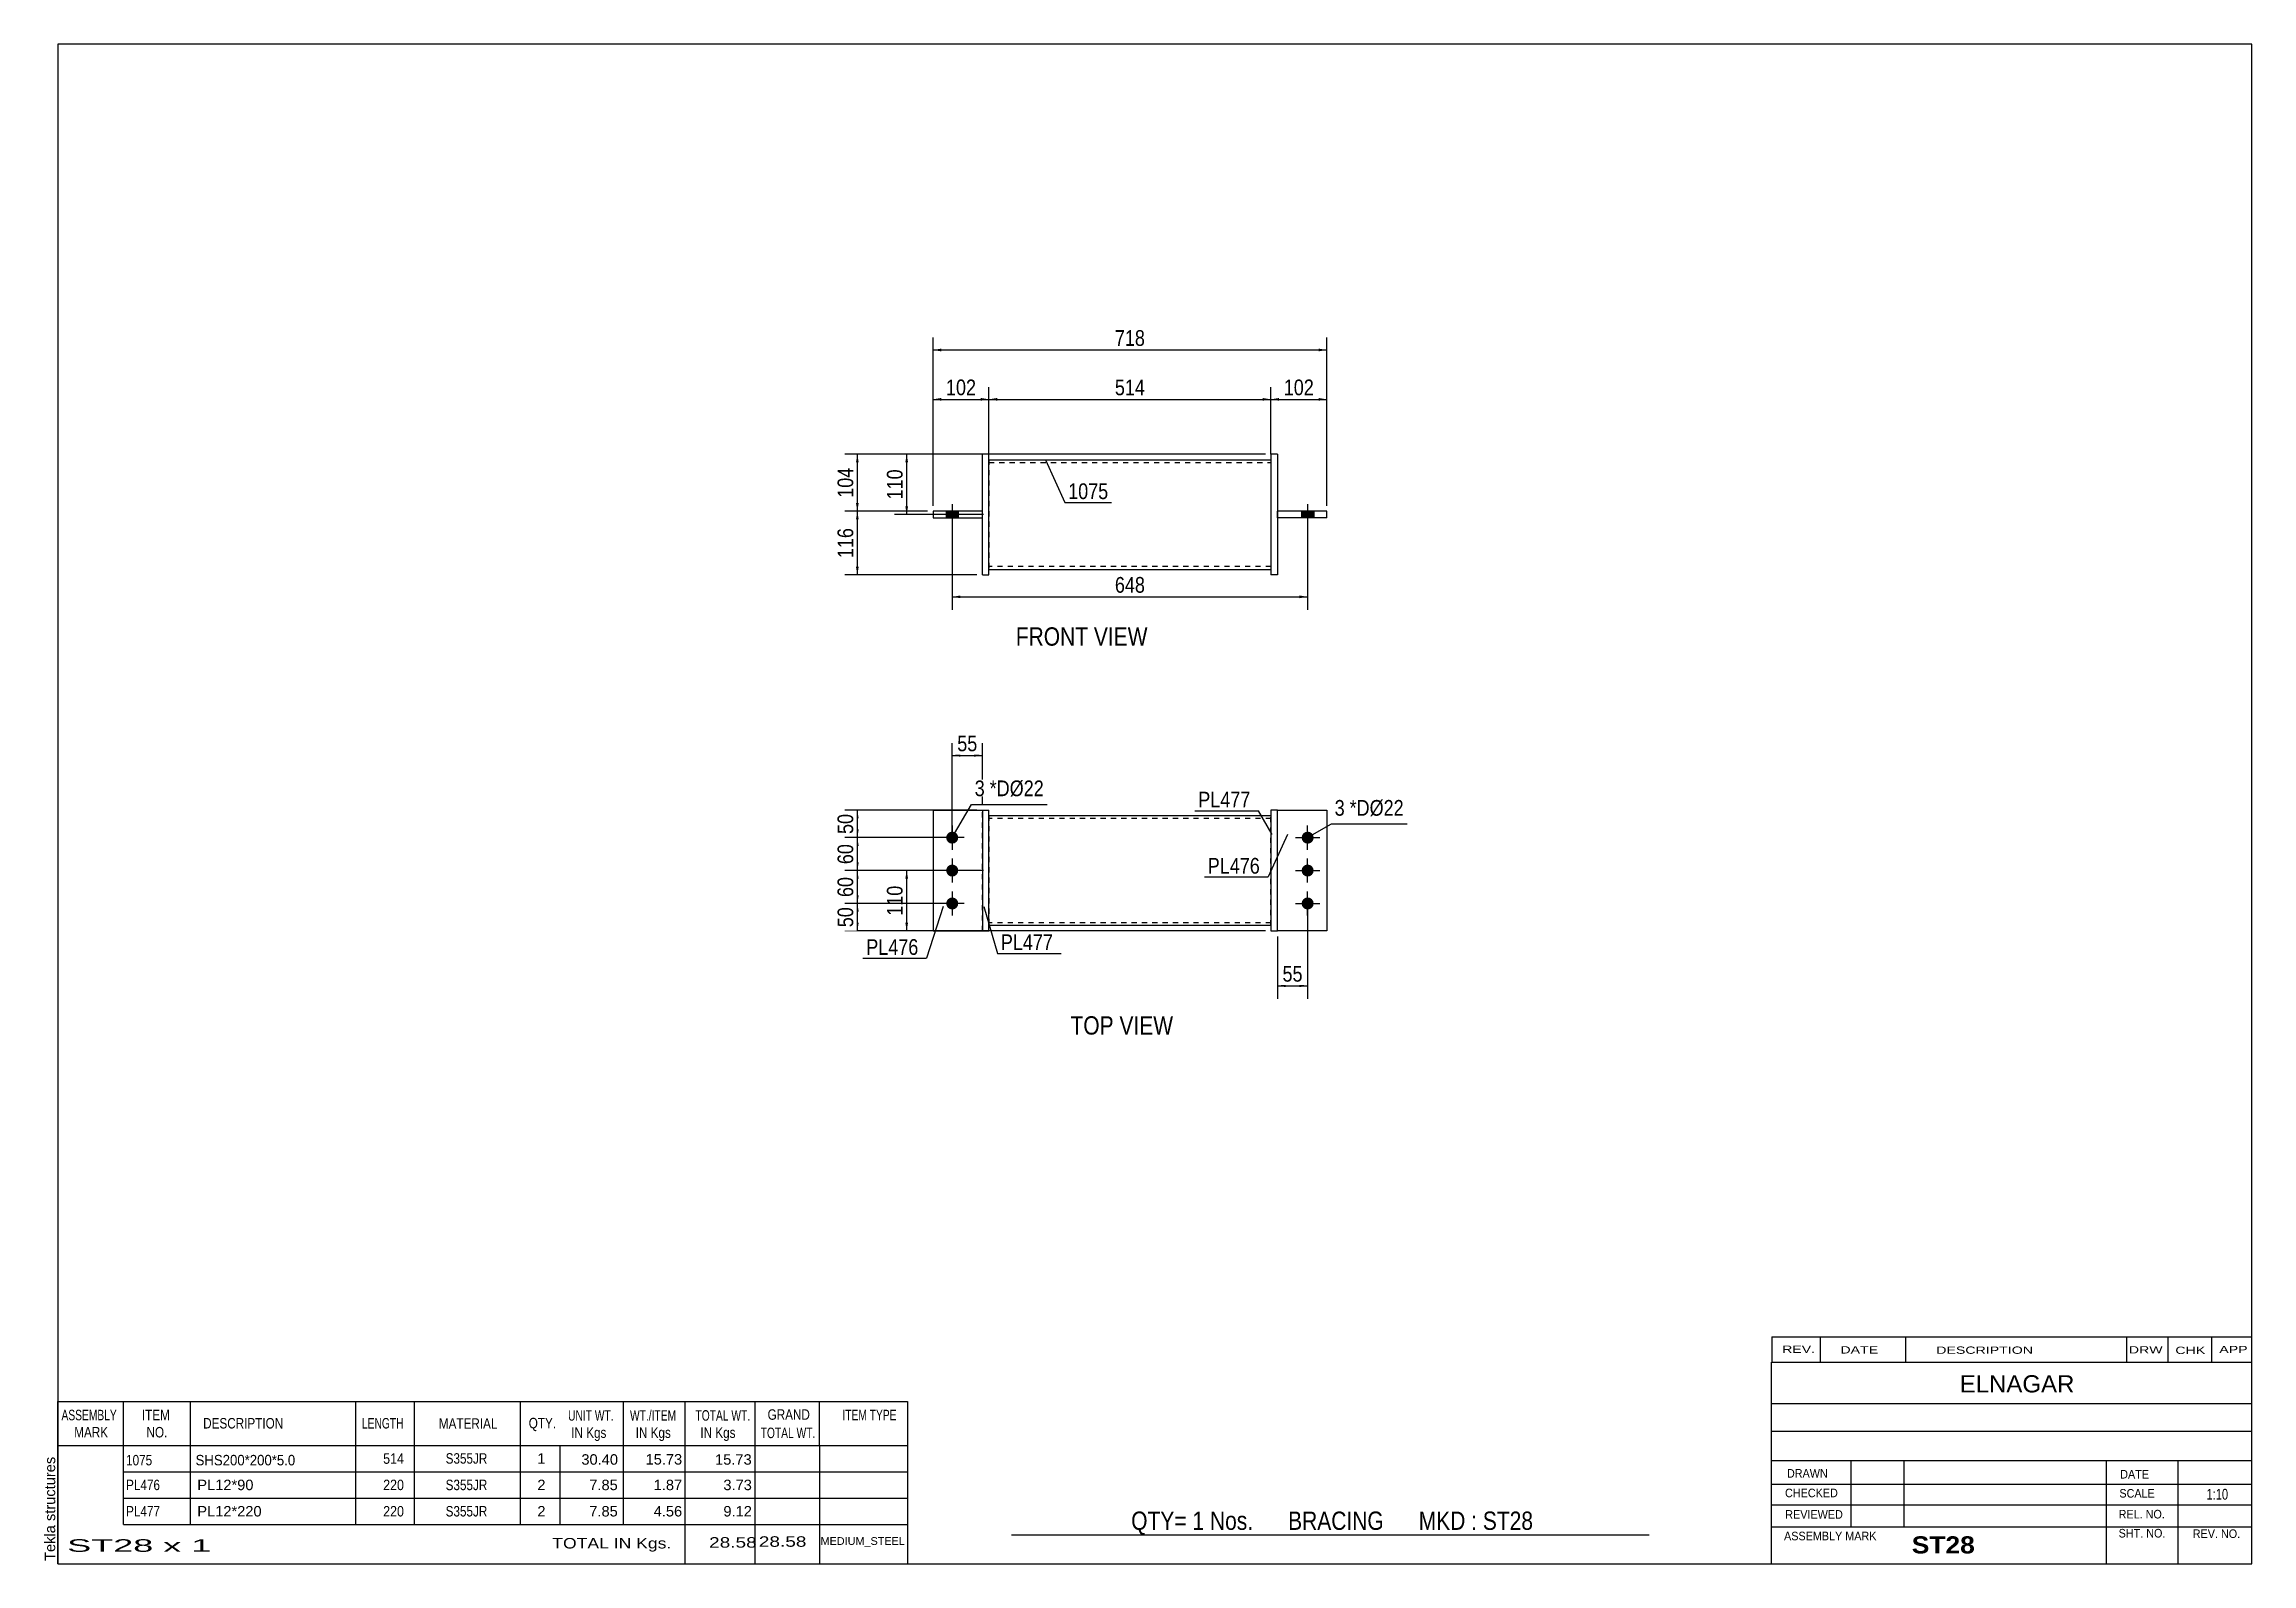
# Model space of a CAD drawing. Header units: millimetres. Extents: x 2 to 405, y 5 to 282.
import ezdxf

# ---------------------------------------------------------------- set-up
doc = ezdxf.new("R2010")
doc.units = ezdxf.units.MM
doc.linetypes.add('DXK_LINE_DOT1', pattern=[1.8814, 0.9407, -0.9407])
doc.styles.add('Arial', font='ARIAL.TTF', dxfattribs={"height": 0.2})
doc.styles.add('Arial Bold', font='ARIALBD.TTF', dxfattribs={"height": 0.2})
doc.styles.add('Arial Narrow', font='ARIALN.TTF', dxfattribs={"height": 0.2})

# ---------------------------------------------------------------- blocks, each defined once
blk = doc.blocks.new('Unknown-629095140-1573')
at = {"color": 5, "linetype": 'Continuous'}
for p, q in [((405, 282), (5, 282)), ((5, 282), (5, 5)), ((405, 5), (405, 282)), ((5, 5), (405, 5))]:
    blk.add_line(p, q, dxfattribs=at)
at = {"color": 174, "linetype": 'Continuous', "style": 'Arial'}
blk.add_text('Tekla structures', height=1.9102, rotation=90, dxfattribs=at).set_placement((4.5, 5.5))
blk = doc.blocks.new('Unknown-629095140-11 - 1222')
at = {"color": 0, "linetype": 'Continuous'}
blk.add_wipeout([(203.71, 172.35), (203.71, 175.85), (179.64, 175.85), (179.64, 172.35)], dxfattribs=at)
at = {"color": 6, "linetype": 'Continuous', "style": 'Arial Narrow'}
blk.add_text('FRONT VIEW', height=3.34, dxfattribs=at).set_placement((179.64, 172.35))
blk = doc.blocks.new('Unknown-629095140-12 - 1249')
at = {"color": 0, "linetype": 'Continuous'}
blk.add_wipeout([(208.36, 101.45), (208.36, 104.95), (189.61, 104.95), (189.61, 101.45)], dxfattribs=at)
at = {"color": 6, "linetype": 'Continuous', "style": 'Arial Narrow'}
blk.add_text('TOP VIEW', height=3.34, dxfattribs=at).set_placement((189.61, 101.45))
blk = doc.blocks.new('Part-629095140-1239 - 1222')
at = {"color": 2, "linetype": 'Continuous'}
for p, q in [((173.55, 185.25), (173.55, 207.25)), ((174.75, 207.25), (173.55, 207.25)), ((174.75, 185.25), (174.75, 207.25)), ((173.55, 185.25), (174.75, 185.25))]:
    blk.add_line(p, q, dxfattribs=at)
blk = doc.blocks.new('Part-629095140-1238 - 1222')
at = {"color": 2, "linetype": 'Continuous'}
for p, q in [((173.55, 196.85), (164.55, 196.85)), ((164.55, 196.85), (164.55, 195.65)), ((164.55, 195.65), (173.55, 195.65)), ((173.55, 195.65), (173.55, 196.85))]:
    blk.add_line(p, q, dxfattribs=at)
blk = doc.blocks.new('Part-629095140-1240 - 1222')
at = {"color": 2, "linetype": 'Continuous'}
for p, q in [((236.35, 196.85), (227.35, 196.85)), ((227.35, 195.65), (227.35, 196.85)), ((236.35, 195.65), (227.35, 195.65)), ((236.35, 195.65), (236.35, 196.85))]:
    blk.add_line(p, q, dxfattribs=at)
blk = doc.blocks.new('Part-629095140-1241 - 1222')
at = {"color": 2, "linetype": 'Continuous'}
for p, q in [((227.35, 207.25), (226.15, 207.25)), ((226.15, 207.25), (226.15, 185.25)), ((227.35, 207.25), (227.35, 185.25)), ((227.35, 185.25), (226.15, 185.25))]:
    blk.add_line(p, q, dxfattribs=at)
blk = doc.blocks.new('Part-629095140-1242 - 1222')
at = {"color": 2, "linetype": 'Continuous'}
for p, q in [((174.75, 206.25), (226.15, 206.25)), ((174.75, 186.25), (226.15, 186.25))]:
    blk.add_line(p, q, dxfattribs=at)
at = {"color": 7, "linetype": 'DXK_LINE_DOT1'}
for p, q in [((174.75, 206.25), (174.75, 186.25)), ((174.75, 205.75), (226.15, 205.75)), ((226.15, 206.25), (226.15, 186.25)), ((226.15, 186.75), (174.75, 186.75))]:
    blk.add_line(p, q, dxfattribs=at)
blk = doc.blocks.new('Bolt-629095140-1243 - 1222')
at = {"linetype": 'Continuous'}
blk.add_hatch(color=3, dxfattribs=at).paths.add_polyline_path([(166.95, 195.65), (169.15, 195.65), (169.15, 196.85), (166.95, 196.85)])
blk.add_hatch(color=3, dxfattribs=at).paths.add_polyline_path([(166.95, 195.65), (169.15, 195.65), (169.15, 196.85), (166.95, 196.85)])
blk.add_hatch(color=3, dxfattribs=at).paths.add_polyline_path([(166.95, 195.65), (169.15, 195.65), (169.15, 196.85), (166.95, 196.85)])
at = {"color": 3, "linetype": 'Continuous'}
for p, q in [((168.05, 198.15), (168.05, 191.35)), ((168.05, 198.15), (168.05, 191.35)), ((168.05, 198.15), (168.05, 191.35)), ((166.95, 196.85), (166.95, 195.65)), ((166.95, 196.85), (166.95, 195.65)), ((166.95, 196.85), (166.95, 195.65)), ((169.15, 196.85), (169.15, 195.65)), ((169.15, 196.85), (169.15, 195.65)), ((169.15, 196.85), (169.15, 195.65))]:
    blk.add_line(p, q, dxfattribs=at)
blk = doc.blocks.new('Bolt-629095140-1244 - 1222')
at = {"linetype": 'Continuous'}
blk.add_hatch(color=3, dxfattribs=at).paths.add_polyline_path([(233.95, 196.85), (231.75, 196.85), (231.75, 195.65), (233.95, 195.65)])
blk.add_hatch(color=3, dxfattribs=at).paths.add_polyline_path([(233.95, 196.85), (231.75, 196.85), (231.75, 195.65), (233.95, 195.65)])
blk.add_hatch(color=3, dxfattribs=at).paths.add_polyline_path([(233.95, 196.85), (231.75, 196.85), (231.75, 195.65), (233.95, 195.65)])
at = {"color": 3, "linetype": 'Continuous'}
for p, q in [((232.85, 198.15), (232.85, 191.35)), ((232.85, 198.15), (232.85, 191.35)), ((232.85, 198.15), (232.85, 191.35)), ((231.75, 196.85), (231.75, 195.65)), ((231.75, 196.85), (231.75, 195.65)), ((231.75, 196.85), (231.75, 195.65)), ((233.95, 196.85), (233.95, 195.65)), ((233.95, 196.85), (233.95, 195.65)), ((233.95, 196.85), (233.95, 195.65))]:
    blk.add_line(p, q, dxfattribs=at)
blk = doc.blocks.new('Bolt-629095140-1256 - 1249')
at = {"linetype": 'Continuous'}
for points in [[(232.85, 138.45, -1), (232.85, 136.25, -1)], [(232.85, 132.45, -1), (232.85, 130.25, -1)], [(232.85, 126.45, -1), (232.85, 124.25, -1)]]:
    blk.add_hatch(color=3, dxfattribs=at).paths.add_polyline_path(points)
at = {"color": 3, "linetype": 'Continuous'}
for p, q in [((230.65, 137.35), (235.05, 137.35)), ((232.85, 135.15), (232.85, 139.55)), ((232.85, 129.15), (232.85, 133.55)), ((230.65, 131.35), (235.05, 131.35)), ((230.65, 125.35), (235.05, 125.35)), ((232.85, 123.15), (232.85, 127.55))]:
    blk.add_line(p, q, dxfattribs=at)
blk = doc.blocks.new('Part-629095140-1250 - 1249')
at = {"color": 2, "linetype": 'Continuous'}
for p, q in [((164.55, 142.35), (173.55, 142.35)), ((164.55, 142.35), (164.55, 120.35)), ((164.55, 120.35), (173.55, 120.35))]:
    blk.add_line(p, q, dxfattribs=at)
at = {"color": 7, "linetype": 'DXK_LINE_DOT1'}
blk.add_line((173.55, 120.35), (173.55, 142.35), dxfattribs=at)
blk = doc.blocks.new('Part-629095140-1251 - 1249')
at = {"color": 2, "linetype": 'Continuous'}
for p, q in [((173.55, 142.35), (174.75, 142.35)), ((173.55, 142.35), (173.55, 120.35)), ((174.75, 120.35), (174.75, 142.35)), ((173.55, 120.35), (174.75, 120.35))]:
    blk.add_line(p, q, dxfattribs=at)
blk = doc.blocks.new('Part-629095140-1252 - 1249')
at = {"color": 2, "linetype": 'Continuous'}
for p, q in [((227.35, 142.35), (236.35, 142.35)), ((236.35, 142.35), (236.35, 120.35)), ((236.35, 120.35), (227.35, 120.35))]:
    blk.add_line(p, q, dxfattribs=at)
at = {"color": 7, "linetype": 'DXK_LINE_DOT1'}
blk.add_line((227.35, 120.35), (227.35, 142.35), dxfattribs=at)
blk = doc.blocks.new('Part-629095140-1253 - 1249')
at = {"color": 2, "linetype": 'Continuous'}
for p, q in [((226.15, 142.35), (226.15, 120.35)), ((227.35, 142.35), (226.15, 142.35)), ((227.35, 120.35), (227.35, 142.35)), ((226.15, 120.35), (227.35, 120.35))]:
    blk.add_line(p, q, dxfattribs=at)
blk = doc.blocks.new('Part-629095140-1254 - 1249')
at = {"color": 2, "linetype": 'Continuous'}
for p, q in [((226.15, 141.35), (174.75, 141.35)), ((226.15, 121.35), (174.75, 121.35))]:
    blk.add_line(p, q, dxfattribs=at)
at = {"color": 7, "linetype": 'DXK_LINE_DOT1'}
for p, q in [((174.75, 141.35), (174.75, 121.35)), ((226.15, 121.35), (226.15, 141.35)), ((226.15, 140.85), (174.75, 140.85)), ((226.15, 121.85), (174.75, 121.85))]:
    blk.add_line(p, q, dxfattribs=at)
blk = doc.blocks.new('Bolt-629095140-1255 - 1249')
at = {"linetype": 'Continuous'}
for points in [[(168.05, 136.25, -1), (168.05, 138.45, -1)], [(168.05, 130.25, -1), (168.05, 132.45, -1)], [(168.05, 124.25, -1), (168.05, 126.45, -1)]]:
    blk.add_hatch(color=3, dxfattribs=at).paths.add_polyline_path(points)
at = {"color": 3, "linetype": 'Continuous'}
for p, q in [((170.25, 137.35), (165.85, 137.35)), ((168.05, 139.55), (168.05, 135.15)), ((168.05, 133.55), (168.05, 129.15)), ((170.25, 131.35), (165.85, 131.35)), ((170.25, 125.35), (165.85, 125.35)), ((168.05, 127.55), (168.05, 123.15))]:
    blk.add_line(p, q, dxfattribs=at)
blk = doc.blocks.new('StraightDimension-629095140-1261 - 1222')
at = {"linetype": 'Continuous'}
for points in [[(159.5, 205.75), (159.75, 207.25), (160, 205.75)], [(160, 197.75), (159.75, 196.25), (159.5, 197.75)]]:
    blk.add_hatch(color=7, dxfattribs=at).paths.add_polyline_path(points)
at = {"color": 7, "linetype": 'Continuous'}
for p, q in [((225.15, 207.25), (157.5, 207.25)), ((159.75, 196.25), (159.75, 207.25)), ((173.75, 196.25), (157.5, 196.25))]:
    blk.add_line(p, q, dxfattribs=at)
at = {"color": 0}
blk.add_wipeout([(159.6, 205.09), (155.4, 205.09), (155.4, 198.41), (159.6, 198.41)], dxfattribs=at)
at = {"color": 3, "style": 'Arial Narrow'}
blk.add_text('110', height=2.863, rotation=90.0002, dxfattribs=at).set_placement((159, 199.01))
blk = doc.blocks.new('StraightDimension-629095140-1268 - 1222')
at = {"linetype": 'Continuous'}
for points in [[(150.5, 205.75), (150.75, 207.25), (151, 205.75)], [(151, 198.35), (150.75, 196.85), (150.5, 198.35)]]:
    blk.add_hatch(color=7, dxfattribs=at).paths.add_polyline_path(points)
at = {"color": 7, "linetype": 'Continuous'}
for p, q in [((172.55, 207.25), (148.5, 207.25)), ((150.75, 196.85), (150.75, 207.25)), ((163.55, 196.85), (148.5, 196.85))]:
    blk.add_line(p, q, dxfattribs=at)
at = {"color": 0}
blk.add_wipeout([(150.6, 205.39), (146.4, 205.39), (146.4, 198.71), (150.6, 198.71)], dxfattribs=at)
at = {"color": 3, "style": 'Arial Narrow'}
blk.add_text('104', height=2.863, rotation=90.0002, dxfattribs=at).set_placement((150, 199.31))
blk = doc.blocks.new('StraightDimension-629095140-1269 - 1222')
at = {"linetype": 'Continuous'}
for points in [[(150.5, 195.35), (150.75, 196.85), (151, 195.35)], [(151, 186.75), (150.75, 185.25), (150.5, 186.75)]]:
    blk.add_hatch(color=7, dxfattribs=at).paths.add_polyline_path(points)
at = {"color": 7, "linetype": 'Continuous'}
for p, q in [((163.55, 196.85), (148.5, 196.85)), ((150.75, 185.25), (150.75, 196.85)), ((172.55, 185.25), (148.5, 185.25))]:
    blk.add_line(p, q, dxfattribs=at)
at = {"color": 0}
blk.add_wipeout([(150.6, 194.39), (146.4, 194.39), (146.4, 187.71), (150.6, 187.71)], dxfattribs=at)
at = {"color": 3, "style": 'Arial Narrow'}
blk.add_text('116', height=2.863, rotation=90.0002, dxfattribs=at).set_placement((150, 188.31))
blk = doc.blocks.new('StraightDimension-629095140-1276 - 1222')
at = {"linetype": 'Continuous'}
for points in [[(169.55, 181), (168.05, 181.25), (169.55, 181.5)], [(231.35, 181.5), (232.85, 181.25), (231.35, 181)]]:
    blk.add_hatch(color=7, dxfattribs=at).paths.add_polyline_path(points)
at = {"color": 7, "linetype": 'Continuous'}
for p, q in [((168.05, 194.65), (168.05, 178.85)), ((232.85, 194.65), (232.85, 178.85)), ((168.05, 181.25), (232.85, 181.25))]:
    blk.add_line(p, q, dxfattribs=at)
at = {"color": 0}
blk.add_wipeout([(203.79, 181.4), (203.79, 185.6), (197.11, 185.6), (197.11, 181.4)], dxfattribs=at)
at = {"color": 3, "style": 'Arial Narrow'}
blk.add_text('648', height=2.863, dxfattribs=at).set_placement((197.71, 182))
blk = doc.blocks.new('StraightDimension-629095140-1282 - 1222')
at = {"linetype": 'Continuous'}
for points in [[(227.65, 217), (226.15, 217.25), (227.65, 217.5)], [(234.85, 217.5), (236.35, 217.25), (234.85, 217)]]:
    blk.add_hatch(color=7, dxfattribs=at).paths.add_polyline_path(points)
at = {"color": 7, "linetype": 'Continuous'}
for p, q in [((226.15, 207.25), (226.15, 219.5)), ((236.35, 197.85), (236.35, 219.5)), ((226.15, 217.25), (236.35, 217.25))]:
    blk.add_line(p, q, dxfattribs=at)
at = {"color": 0}
blk.add_wipeout([(234.59, 217.4), (234.59, 221.6), (227.9, 221.6), (227.9, 217.4)], dxfattribs=at)
at = {"color": 3, "style": 'Arial Narrow'}
blk.add_text('102', height=2.863, dxfattribs=at).set_placement((228.5, 218))
blk = doc.blocks.new('StraightDimension-629095140-1283 - 1222')
at = {"linetype": 'Continuous'}
for points in [[(176.25, 217), (174.75, 217.25), (176.25, 217.5)], [(224.65, 217.5), (226.15, 217.25), (224.65, 217)]]:
    blk.add_hatch(color=7, dxfattribs=at).paths.add_polyline_path(points)
at = {"color": 7, "linetype": 'Continuous'}
for p, q in [((174.75, 207.25), (174.75, 219.5)), ((226.15, 207.25), (226.15, 219.5)), ((174.75, 217.25), (226.15, 217.25))]:
    blk.add_line(p, q, dxfattribs=at)
at = {"color": 0}
blk.add_wipeout([(203.79, 217.4), (203.79, 221.6), (197.11, 221.6), (197.11, 217.4)], dxfattribs=at)
at = {"color": 3, "style": 'Arial Narrow'}
blk.add_text('514', height=2.863, dxfattribs=at).set_placement((197.71, 218))
blk = doc.blocks.new('StraightDimension-629095140-1284 - 1222')
at = {"linetype": 'Continuous'}
for points in [[(166.05, 217), (164.55, 217.25), (166.05, 217.5)], [(173.25, 217.5), (174.75, 217.25), (173.25, 217)]]:
    blk.add_hatch(color=7, dxfattribs=at).paths.add_polyline_path(points)
at = {"color": 7, "linetype": 'Continuous'}
for p, q in [((164.55, 197.85), (164.55, 219.5)), ((174.75, 207.25), (174.75, 219.5)), ((164.55, 217.25), (174.75, 217.25))]:
    blk.add_line(p, q, dxfattribs=at)
at = {"color": 0}
blk.add_wipeout([(172.99, 217.4), (172.99, 221.6), (166.31, 221.6), (166.31, 217.4)], dxfattribs=at)
at = {"color": 3, "style": 'Arial Narrow'}
blk.add_text('102', height=2.863, dxfattribs=at).set_placement((166.91, 218))
blk = doc.blocks.new('StraightDimension-629095140-1290 - 1222')
at = {"linetype": 'Continuous'}
for points in [[(166.05, 226), (164.55, 226.25), (166.05, 226.5)], [(234.85, 226.5), (236.35, 226.25), (234.85, 226)]]:
    blk.add_hatch(color=7, dxfattribs=at).paths.add_polyline_path(points)
at = {"color": 7, "linetype": 'Continuous'}
for p, q in [((164.55, 197.85), (164.55, 228.5)), ((164.55, 226.25), (236.35, 226.25)), ((236.35, 197.85), (236.35, 228.5))]:
    blk.add_line(p, q, dxfattribs=at)
at = {"color": 0}
blk.add_wipeout([(203.79, 226.4), (203.79, 230.6), (197.11, 230.6), (197.11, 226.4)], dxfattribs=at)
at = {"color": 3, "style": 'Arial Narrow'}
blk.add_text('718', height=2.863, dxfattribs=at).set_placement((197.71, 227))
blk = doc.blocks.new('StraightDimension-629095140-1321 - 1249')
at = {"linetype": 'Continuous'}
for points in [[(228.85, 110.1), (227.35, 110.35), (228.85, 110.6)], [(231.35, 110.6), (232.85, 110.35), (231.35, 110.1)]]:
    blk.add_hatch(color=7, dxfattribs=at).paths.add_polyline_path(points)
at = {"color": 7, "linetype": 'Continuous'}
for p, q in [((232.85, 124.35), (232.85, 107.95)), ((227.35, 119.35), (227.35, 107.95)), ((227.35, 110.35), (232.85, 110.35))]:
    blk.add_line(p, q, dxfattribs=at)
at = {"color": 0}
blk.add_wipeout([(232.52, 110.5), (232.52, 114.7), (227.67, 114.7), (227.67, 110.5)], dxfattribs=at)
at = {"color": 3, "style": 'Arial Narrow'}
blk.add_text('55', height=2.863, dxfattribs=at).set_placement((228.27, 111.1))
blk = doc.blocks.new('StraightDimension-629095140-1316 - 1249')
at = {"linetype": 'Continuous'}
for points in [[(169.55, 152.1), (168.05, 152.35), (169.55, 152.6)], [(172.05, 152.6), (173.55, 152.35), (172.05, 152.1)]]:
    blk.add_hatch(color=7, dxfattribs=at).paths.add_polyline_path(points)
at = {"color": 7, "linetype": 'Continuous'}
for p, q in [((168.05, 138.35), (168.05, 154.6)), ((173.55, 143.35), (173.55, 154.6)), ((168.05, 152.35), (173.55, 152.35))]:
    blk.add_line(p, q, dxfattribs=at)
at = {"color": 0}
blk.add_wipeout([(173.23, 152.5), (173.23, 156.7), (168.37, 156.7), (168.37, 152.5)], dxfattribs=at)
at = {"color": 3, "style": 'Arial Narrow'}
blk.add_text('55', height=2.863, dxfattribs=at).set_placement((168.97, 153.1))
blk = doc.blocks.new('StraightDimension-629095140-1294 - 1249')
at = {"linetype": 'Continuous'}
for points in [[(159.5, 129.85), (159.75, 131.35), (160, 129.85)], [(160, 121.85), (159.75, 120.35), (159.5, 121.85)]]:
    blk.add_hatch(color=7, dxfattribs=at).paths.add_polyline_path(points)
at = {"color": 7, "linetype": 'Continuous'}
for p, q in [((173.75, 131.35), (157.5, 131.35)), ((159.75, 120.35), (159.75, 131.35)), ((225.15, 120.35), (157.5, 120.35))]:
    blk.add_line(p, q, dxfattribs=at)
at = {"color": 0}
blk.add_wipeout([(159.6, 129.19), (155.4, 129.19), (155.4, 122.51), (159.6, 122.51)], dxfattribs=at)
at = {"color": 3, "style": 'Arial Narrow'}
blk.add_text('110', height=2.863, rotation=90.0002, dxfattribs=at).set_placement((159, 123.11))
blk = doc.blocks.new('StraightDimension-629095140-1300 - 1249')
at = {"linetype": 'Continuous'}
for points in [[(150.5, 140.85), (150.75, 142.35), (151, 140.85)], [(151, 138.85), (150.75, 137.35), (150.5, 138.85)]]:
    blk.add_hatch(color=7, dxfattribs=at).paths.add_polyline_path(points)
at = {"color": 7, "linetype": 'Continuous'}
for p, q in [((172.55, 142.35), (148.5, 142.35)), ((150.75, 137.35), (150.75, 142.35)), ((167.05, 137.35), (148.5, 137.35))]:
    blk.add_line(p, q, dxfattribs=at)
at = {"color": 0}
blk.add_wipeout([(150.6, 142.28), (146.4, 142.28), (146.4, 137.42), (150.6, 137.42)], dxfattribs=at)
at = {"color": 3, "style": 'Arial Narrow'}
blk.add_text('50', height=2.863, rotation=90.0002, dxfattribs=at).set_placement((150, 138.02))
blk = doc.blocks.new('StraightDimension-629095140-1301 - 1249')
at = {"linetype": 'Continuous'}
for points in [[(150.5, 135.85), (150.75, 137.35), (151, 135.85)], [(151, 132.85), (150.75, 131.35), (150.5, 132.85)]]:
    blk.add_hatch(color=7, dxfattribs=at).paths.add_polyline_path(points)
at = {"color": 7, "linetype": 'Continuous'}
for p, q in [((167.05, 137.35), (148.5, 137.35)), ((150.75, 131.35), (150.75, 137.35)), ((167.05, 131.35), (148.5, 131.35))]:
    blk.add_line(p, q, dxfattribs=at)
at = {"color": 0}
blk.add_wipeout([(150.6, 136.78), (146.4, 136.78), (146.4, 131.92), (150.6, 131.92)], dxfattribs=at)
at = {"color": 3, "style": 'Arial Narrow'}
blk.add_text('60', height=2.863, rotation=90.0002, dxfattribs=at).set_placement((150, 132.52))
blk = doc.blocks.new('StraightDimension-629095140-1302 - 1249')
at = {"linetype": 'Continuous'}
for points in [[(150.5, 129.85), (150.75, 131.35), (151, 129.85)], [(151, 126.85), (150.75, 125.35), (150.5, 126.85)]]:
    blk.add_hatch(color=7, dxfattribs=at).paths.add_polyline_path(points)
at = {"color": 7, "linetype": 'Continuous'}
for p, q in [((167.05, 131.35), (148.5, 131.35)), ((150.75, 125.35), (150.75, 131.35)), ((167.05, 125.35), (148.5, 125.35))]:
    blk.add_line(p, q, dxfattribs=at)
at = {"color": 0}
blk.add_wipeout([(150.6, 130.78), (146.4, 130.78), (146.4, 125.92), (150.6, 125.92)], dxfattribs=at)
at = {"color": 3, "style": 'Arial Narrow'}
blk.add_text('60', height=2.863, rotation=90.0002, dxfattribs=at).set_placement((150, 126.52))
blk = doc.blocks.new('StraightDimension-629095140-1303 - 1249')
at = {"linetype": 'Continuous'}
for points in [[(150.5, 123.85), (150.75, 125.35), (151, 123.85)], [(151, 121.85), (150.75, 120.35), (150.5, 121.85)]]:
    blk.add_hatch(color=7, dxfattribs=at).paths.add_polyline_path(points)
at = {"color": 7, "linetype": 'Continuous'}
for p, q in [((167.05, 125.35), (148.5, 125.35)), ((150.75, 120.35), (150.75, 125.35)), ((172.55, 120.35), (148.5, 120.35))]:
    blk.add_line(p, q, dxfattribs=at)
at = {"color": 0}
blk.add_wipeout([(150.6, 125.28), (146.4, 125.28), (146.4, 120.42), (150.6, 120.42)], dxfattribs=at)
at = {"color": 3, "style": 'Arial Narrow'}
blk.add_text('50', height=2.863, rotation=90.0002, dxfattribs=at).set_placement((150, 121.02))
blk = doc.blocks.new('CBS_BOM-629095140-1584')
at = {"color": 7, "linetype": 'Continuous'}
for p, q in [((4.97, 26.57), (4.97, 34.57)), ((4.97, 34.57), (159.89, 34.57)), ((16.97, 26.57), (16.97, 34.57)), ((29.16, 26.57), (29.16, 34.57)), ((59.32, 26.57), (59.32, 34.57)), ((70, 26.57), (70, 34.57)), ((89.32, 26.57), (89.32, 34.57)), ((108.12, 26.57), (108.12, 34.57)), ((119.33, 26.57), (119.33, 34.57)), ((132.12, 26.57), (132.12, 34.57)), ((143.87, 26.57), (143.87, 34.57)), ((159.89, 34.56), (159.89, 26.58)), ((4.97, 26.57), (159.89, 26.57)), ((4.97, 21.77), (4.97, 26.57)), ((16.97, 21.77), (16.97, 26.57)), ((29.16, 21.77), (29.16, 26.57)), ((59.32, 21.77), (59.32, 26.57)), ((70, 21.77), (70, 26.57)), ((89.32, 21.77), (89.32, 26.57)), ((96.58, 21.77), (96.58, 26.57)), ((108.12, 21.77), (108.12, 26.57)), ((119.33, 21.77), (119.33, 26.57)), ((132.12, 21.77), (132.12, 26.57)), ((143.89, 21.77), (143.89, 26.57)), ((159.89, 26.57), (159.89, 21.77)), ((4.97, 16.97), (4.97, 21.77)), ((16.97, 21.77), (159.89, 21.77)), ((16.97, 16.97), (16.97, 21.77)), ((29.16, 16.97), (29.16, 21.77)), ((59.32, 16.97), (59.32, 21.77)), ((70, 16.97), (70, 21.77)), ((89.32, 16.97), (89.32, 21.77)), ((96.58, 16.97), (96.58, 21.77)), ((108.12, 16.97), (108.12, 21.77)), ((119.33, 16.97), (119.33, 21.77)), ((132.12, 16.97), (132.12, 21.77)), ((143.89, 16.97), (143.89, 21.77)), ((159.89, 21.76), (159.89, 16.97)), ((4.97, 12.17), (4.97, 16.97)), ((16.97, 16.97), (159.89, 16.97)), ((16.97, 12.17), (16.97, 16.97)), ((29.16, 12.17), (29.16, 16.97)), ((59.32, 12.17), (59.32, 16.97)), ((70, 12.17), (70, 16.97)), ((89.32, 12.17), (89.32, 16.97)), ((96.58, 12.17), (96.58, 16.97)), ((108.12, 12.17), (108.12, 16.97)), ((119.33, 12.17), (119.33, 16.97)), ((132.12, 12.17), (132.12, 16.97)), ((143.89, 12.17), (143.89, 16.97)), ((159.89, 16.96), (159.89, 12.17)), ((4.97, 4.97), (4.97, 12.15)), ((16.97, 12.17), (159.89, 12.17)), ((119.33, 4.97), (119.33, 12.15)), ((132.12, 4.97), (132.12, 12.15)), ((143.93, 4.97), (143.93, 12.15)), ((159.89, 12.17), (159.89, 4.97)), ((4.97, 4.97), (159.89, 4.97))]:
    blk.add_line(p, q, dxfattribs=at)
at = {"color": 3, "linetype": 'Continuous', "style": 'Arial'}
for s, height, width, p in [('ASSEMBLY', 1.91, 0.7, (5.65, 31.14)), ('ITEM', 1.91, 0.8, (20.3, 31.14)), ('UNIT WT.', 1.91, 0.7, (98.01, 31.07)), ('WT./ITEM', 1.91, 0.7, (109.3, 31.07)), ('TOTAL WT.', 1.91, 0.7, (121.24, 31.07)), ('GRAND', 1.91, 0.8, (134.39, 31.23)), ('ITEM TYPE', 1.91, 0.7, (148.03, 31.15)), ('MARK', 1.91, 0.8, (7.97, 28.01)), ('NO.', 1.91, 0.8, (21.15, 28.01)), ('DESCRIPTION', 1.9102, 0.8, (31.48, 29.64)), ('LENGTH', 1.91, 0.7, (60.43, 29.64)), ('MATERIAL', 1.91, 0.8, (74.45, 29.59)), ('QTY.', 1.91, 0.8, (90.84, 29.67)), ('IN Kgs', 1.91, 0.8, (98.59, 27.93)), ('IN Kgs', 1.91, 0.8, (110.34, 27.93)), ('IN Kgs', 1.91, 0.8, (122.13, 27.93)), ('TOTAL WT.', 1.91, 0.7, (133.13, 27.89))]:
    blk.add_text(s, height=height, dxfattribs=dict(at, width=width)).set_placement(p)
at = {"color": 7, "linetype": 'Continuous', "style": 'Arial'}
for s, height, width, p in [('1075', 1.91, 0.8, (17.43, 22.92)), ('SHS200*200*5.0', 1.9102, 0.9, (30.1, 22.92)), ('514', 1.91, 0.85, (64.3, 23.2)), ('S355JR', 1.91, 0.8, (75.69, 23.23)), ('PL476', 1.91, 0.8, (17.43, 18.4)), ('220', 1.91, 0.85, (64.3, 18.4)), ('S355JR', 1.91, 0.8, (75.69, 18.4)), ('PL477', 1.91, 0.8, (17.43, 13.6)), ('220', 1.91, 0.85, (64.3, 13.6)), ('S355JR', 1.91, 0.8, (75.69, 13.6))]:
    blk.add_text(s, height=height, dxfattribs=dict(at, width=width)).set_placement(p)
for s, p in [('1', (92.41, 23.23)), ('30.40', (100.44, 23.04)), ('15.73', (112.14, 23.07)), ('15.73', (124.81, 23.04)), ('PL12*90', (30.41, 18.4)), ('2', (92.41, 18.4)), ('7.85', (101.88, 18.4)), ('1.87', (113.62, 18.4)), ('3.73', (126.33, 18.4)), ('PL12*220', (30.41, 13.6)), ('2', (92.41, 13.6)), ('7.85', (101.88, 13.6)), ('4.56', (113.62, 13.6)), ('9.12', (126.33, 13.6))]:
    blk.add_text(s, height=1.91, dxfattribs=at).set_placement(p)
at = {"color": 6, "linetype": 'Continuous', "style": 'Arial'}
for s, height, width, p in [('ST28 x 1', 2.292, 2.05, (6.69, 7.16)), ('TOTAL IN Kgs.', 1.9102, 1.2, (95.13, 7.77)), ('28.58', 1.91, 1.3, (123.72, 7.92)), ('28.58', 1.91, 1.3, (132.79, 8.08))]:
    blk.add_text(s, height=height, dxfattribs=dict(at, width=width)).set_placement(p)
blk.add_text('MEDIUM_STEEL', height=1.4135, dxfattribs=at).set_placement((144.05, 8.42))
blk = doc.blocks.new('CBS_CALLOFF-629095140-1585')
at = {"color": 7, "linetype": 'Continuous'}
blk.add_line((178.88, 10.27), (295.11, 10.25), dxfattribs=at)
at = {"color": 3, "linetype": 'Continuous', "style": 'Arial Narrow'}
blk.add_text('QTY= 1 Nos.      BRACING      MKD : ST28', height=3.3405, dxfattribs=at).set_placement((200.68, 11.16))
blk = doc.blocks.new('CBS_NAME_BLOG-629095140-1586')
at = {"color": 7, "linetype": 'Continuous'}
for p, q in [((317.41, 41.75), (404.93, 41.75)), ((317.41, 5.04), (317.41, 41.75)), ((317.41, 34.21), (404.93, 34.21)), ((317.48, 29.16), (405, 29.16)), ((317.41, 23.79), (404.93, 23.79)), ((331.93, 11.68), (331.93, 23.78)), ((341.62, 11.71), (341.62, 23.78)), ((378.53, 5.04), (378.53, 23.77)), ((391.58, 5.04), (391.58, 23.78)), ((317.42, 19.49), (405, 19.51)), ((317.41, 15.74), (404.93, 15.74)), ((317.41, 11.7), (404.93, 11.7)), ((317.41, 5), (405, 5))]:
    blk.add_line(p, q, dxfattribs=at)
at = {"color": 3, "linetype": 'Continuous', "style": 'Arial'}
blk.add_text('ELNAGAR', height=3.133, dxfattribs=at).set_placement((351.73, 36.22))
at = {"color": 3, "linetype": 'Continuous'}
for s, height, style, width, p in [('DRAWN', 1.566, 'Arial', 0.9, (320.24, 20.68)), ('DATE', 1.566, 'Arial', 0.9, (381, 20.52)), ('CHECKED', 1.566, 'Arial', 0.9, (319.89, 17.11)), ('SCALE', 1.566, 'Arial', 0.9, (380.85, 17.04)), ('1:10', 1.957, 'Arial Narrow', 0.9, (396.74, 16.68)), ('REVIEWED', 1.566, 'Arial', 0.9, (319.93, 13.19)), ('REL. NO.', 1.566, 'Arial', 0.9, (380.71, 13.24)), ('ASSEMBLY MARK', 1.5663, 'Arial', 0.9, (319.71, 9.26)), ('ST28', 3.131, 'Arial Bold', 1.1, (342.99, 6.86)), ('SHT. NO.', 1.566, 'Arial', 0.9, (380.71, 9.77)), ('REV. NO.', 1.566, 'Arial', 0.9, (394.23, 9.68))]:
    blk.add_text(s, height=height, dxfattribs=dict(at, style=style, width=width)).set_placement(p)
blk = doc.blocks.new('CBS_REVISION-629095140-1587')
at = {"color": 7, "linetype": 'Continuous'}
for p, q in [((317.49, 46.38), (404.99, 46.38)), ((317.49, 46.38), (317.49, 41.75)), ((326.29, 46.38), (326.29, 41.75)), ((341.88, 46.38), (341.88, 41.81)), ((382.14, 46.38), (382.14, 41.75)), ((389.68, 46.38), (389.68, 41.75)), ((397.63, 46.38), (397.63, 41.75)), ((317.49, 41.75), (404.99, 41.75))]:
    blk.add_line(p, q, dxfattribs=at)
at = {"color": 7, "style": 'Arial Narrow', "width": 1.7}
for s, height, p in [('REV.', 1.326, (319.35, 43.43)), ('DATE', 1.326, (329.98, 43.31)), ('DESCRIPTION', 1.3257, (347.46, 43.26)), ('DRW', 1.326, (382.57, 43.32)), ('CHK', 1.326, (391.06, 43.23)), ('APP', 1.326, (399.06, 43.38))]:
    blk.add_text(s, height=height, dxfattribs=at).set_placement(p)
blk = doc.blocks.new('Mark-629095140-1338 - 1222')
at = {"color": 0}
blk.add_wipeout([(196.51, 199.07), (196.51, 202.07), (189.19, 202.07), (189.19, 199.07)], dxfattribs=at)
blk.add_wipeout([(196.51, 199.07), (196.51, 202.07), (189.19, 202.07), (189.19, 199.07)], dxfattribs=at)
at = {"color": 7, "linetype": 'Continuous'}
for p, q in [((185.06, 206.2), (188.59, 198.47)), ((188.59, 198.47), (197.11, 198.47))]:
    blk.add_line(p, q, dxfattribs=at)
at = {"color": 3, "style": 'Arial Narrow'}
blk.add_text('1075', height=2.863, dxfattribs=at).set_placement((189.19, 199.07))
blk = doc.blocks.new('Mark-629095140-1335 - 1249')
at = {"color": 0}
blk.add_wipeout([(222.41, 142.85), (222.41, 145.85), (212.91, 145.85), (212.91, 142.85)], dxfattribs=at)
blk.add_wipeout([(222.41, 142.85), (222.41, 145.85), (212.91, 145.85), (212.91, 142.85)], dxfattribs=at)
at = {"color": 7, "linetype": 'Continuous'}
for p in [(212.31, 142.25), (226.41, 137.92)]:
    blk.add_line(p, (223.91, 142.25), dxfattribs=at)
at = {"color": 3, "style": 'Arial Narrow'}
blk.add_text('PL477', height=2.863, dxfattribs=at).set_placement((212.91, 142.85))
blk = doc.blocks.new('Mark-629095140-1329 - 1249')
at = {"color": 0}
blk.add_wipeout([(186.42, 116.85), (186.42, 119.85), (176.92, 119.85), (176.92, 116.85)], dxfattribs=at)
blk.add_wipeout([(186.42, 116.85), (186.42, 119.85), (176.92, 119.85), (176.92, 116.85)], dxfattribs=at)
at = {"color": 7, "linetype": 'Continuous'}
for p, q in [((173.82, 124.78), (176.32, 116.25)), ((176.32, 116.25), (187.92, 116.25))]:
    blk.add_line(p, q, dxfattribs=at)
at = {"color": 3, "style": 'Arial Narrow'}
blk.add_text('PL477', height=2.863, dxfattribs=at).set_placement((176.92, 116.85))
blk = doc.blocks.new('Mark-629095140-1326 - 1249')
at = {"color": 0}
blk.add_wipeout([(161.88, 115.98), (161.88, 118.98), (152.38, 118.98), (152.38, 115.98)], dxfattribs=at)
blk.add_wipeout([(161.88, 115.98), (161.88, 118.98), (152.38, 118.98), (152.38, 115.98)], dxfattribs=at)
at = {"color": 7, "linetype": 'Continuous'}
for p in [(166.38, 124.78), (151.78, 115.38)]:
    blk.add_line(p, (163.38, 115.38), dxfattribs=at)
at = {"color": 3, "style": 'Arial Narrow'}
blk.add_text('PL476', height=2.863, dxfattribs=at).set_placement((152.38, 115.98))
blk = doc.blocks.new('Mark-629095140-1332 - 1249')
at = {"color": 0}
blk.add_wipeout([(224.14, 130.79), (224.14, 133.79), (214.64, 133.79), (214.64, 130.79)], dxfattribs=at)
blk.add_wipeout([(224.14, 130.79), (224.14, 133.79), (214.64, 133.79), (214.64, 130.79)], dxfattribs=at)
at = {"color": 7, "linetype": 'Continuous'}
for p in [(229.17, 137.92), (214.04, 130.19)]:
    blk.add_line(p, (225.64, 130.19), dxfattribs=at)
at = {"color": 3, "style": 'Arial Narrow'}
blk.add_text('PL476', height=2.863, dxfattribs=at).set_placement((214.64, 130.79))
blk = doc.blocks.new('Mark-629095140-1347 - 1249')
at = {"color": 0}
blk.add_wipeout([(173.98, 144.91), (173.98, 147.91), (172.15, 147.91), (172.15, 144.91)], dxfattribs=at)
blk.add_wipeout([(173.98, 144.91), (173.98, 147.91), (172.15, 147.91), (172.15, 144.91)], dxfattribs=at)
at = {"color": 7, "linetype": 'Continuous'}
blk.add_line((168.05, 137.35), (171.55, 143.41), dxfattribs=at)
at = {"color": 0}
blk.add_wipeout([(178.53, 144.91), (178.53, 147.91), (174.88, 147.91), (174.88, 144.91)], dxfattribs=at)
blk.add_wipeout([(178.53, 144.91), (178.53, 147.91), (174.88, 147.91), (174.88, 144.91)], dxfattribs=at)
at = {"color": 3, "style": 'Arial Narrow'}
blk.add_text('3', height=2.86, dxfattribs=at).set_placement((172.15, 144.91))
at = {"color": 0}
blk.add_wipeout([(184.74, 144.91), (184.74, 147.91), (178.53, 147.91), (178.53, 144.91)], dxfattribs=at)
blk.add_wipeout([(184.74, 144.91), (184.74, 147.91), (178.53, 147.91), (178.53, 144.91)], dxfattribs=at)
at = {"color": 7, "linetype": 'Continuous'}
blk.add_line((171.55, 143.41), (185.34, 143.41), dxfattribs=at)
at = {"color": 3, "style": 'Arial Narrow'}
for s, p in [('*D', (174.88, 144.91)), ('Ø22', (178.53, 144.91))]:
    blk.add_text(s, height=2.863, dxfattribs=at).set_placement(p)
blk = doc.blocks.new('Mark-629095140-1348 - 1249')
at = {"color": 0}
blk.add_wipeout([(239.6, 141.35), (239.6, 144.35), (237.78, 144.35), (237.78, 141.35)], dxfattribs=at)
blk.add_wipeout([(239.6, 141.35), (239.6, 144.35), (237.78, 144.35), (237.78, 141.35)], dxfattribs=at)
at = {"color": 7, "linetype": 'Continuous'}
blk.add_line((232.85, 137.35), (237.18, 139.85), dxfattribs=at)
at = {"color": 0}
blk.add_wipeout([(244.15, 141.35), (244.15, 144.35), (240.5, 144.35), (240.5, 141.35)], dxfattribs=at)
blk.add_wipeout([(244.15, 141.35), (244.15, 144.35), (240.5, 144.35), (240.5, 141.35)], dxfattribs=at)
at = {"color": 3, "style": 'Arial Narrow'}
blk.add_text('3', height=2.86, dxfattribs=at).set_placement((237.78, 141.35))
at = {"color": 0}
blk.add_wipeout([(250.37, 141.35), (250.37, 144.35), (244.15, 144.35), (244.15, 141.35)], dxfattribs=at)
blk.add_wipeout([(250.37, 141.35), (250.37, 144.35), (244.15, 144.35), (244.15, 141.35)], dxfattribs=at)
at = {"color": 7, "linetype": 'Continuous'}
blk.add_line((237.18, 139.85), (250.97, 139.85), dxfattribs=at)
at = {"color": 3, "style": 'Arial Narrow'}
for s, p in [('*D', (240.5, 141.35)), ('Ø22', (244.15, 141.35))]:
    blk.add_text(s, height=2.863, dxfattribs=at).set_placement(p)

msp = doc.modelspace()

# ---------------------------------------------------------------- block references
for name in ['Unknown-629095140-1573', 'Part-629095140-1239 - 1222', 'Part-629095140-1242 - 1222', 'Part-629095140-1241 - 1222', 'Bolt-629095140-1243 - 1222', 'Bolt-629095140-1244 - 1222', 'Part-629095140-1238 - 1222', 'Part-629095140-1240 - 1222', 'Part-629095140-1250 - 1249', 'Part-629095140-1251 - 1249', 'Part-629095140-1254 - 1249', 'Part-629095140-1253 - 1249', 'Part-629095140-1252 - 1249', 'Bolt-629095140-1255 - 1249', 'Bolt-629095140-1256 - 1249', 'CBS_REVISION-629095140-1587', 'CBS_NAME_BLOG-629095140-1586', 'CBS_BOM-629095140-1584', 'CBS_CALLOFF-629095140-1585']:
    msp.add_blockref(name, (0, 0))

# ---------------------------------------------------------------- next in the draw order: block references
for name in ['StraightDimension-629095140-1261 - 1222', 'Unknown-629095140-11 - 1222', 'StraightDimension-629095140-1316 - 1249', 'Mark-629095140-1335 - 1249', 'Mark-629095140-1348 - 1249', 'StraightDimension-629095140-1294 - 1249', 'StraightDimension-629095140-1321 - 1249', 'Unknown-629095140-12 - 1249']:
    msp.add_blockref(name, (0, 0))

# ---------------------------------------------------------------- next in the draw order: block references
for name in ['StraightDimension-629095140-1282 - 1222', 'StraightDimension-629095140-1268 - 1222', 'StraightDimension-629095140-1300 - 1249', 'Mark-629095140-1332 - 1249']:
    msp.add_blockref(name, (0, 0))

# ---------------------------------------------------------------- next in the draw order: block references
for name in ['StraightDimension-629095140-1283 - 1222', 'StraightDimension-629095140-1269 - 1222', 'StraightDimension-629095140-1301 - 1249']:
    msp.add_blockref(name, (0, 0))

# ---------------------------------------------------------------- next in the draw order: block references
for name in ['StraightDimension-629095140-1284 - 1222', 'StraightDimension-629095140-1276 - 1222', 'Mark-629095140-1347 - 1249', 'StraightDimension-629095140-1302 - 1249']:
    msp.add_blockref(name, (0, 0))

# ---------------------------------------------------------------- next in the draw order: block references
for name in ['StraightDimension-629095140-1290 - 1222', 'StraightDimension-629095140-1303 - 1249']:
    msp.add_blockref(name, (0, 0))

# ---------------------------------------------------------------- next in the draw order: block references
for name in ['Mark-629095140-1338 - 1222', 'Mark-629095140-1326 - 1249', 'Mark-629095140-1329 - 1249']:
    msp.add_blockref(name, (0, 0))

doc.saveas('drawing.dxf')
